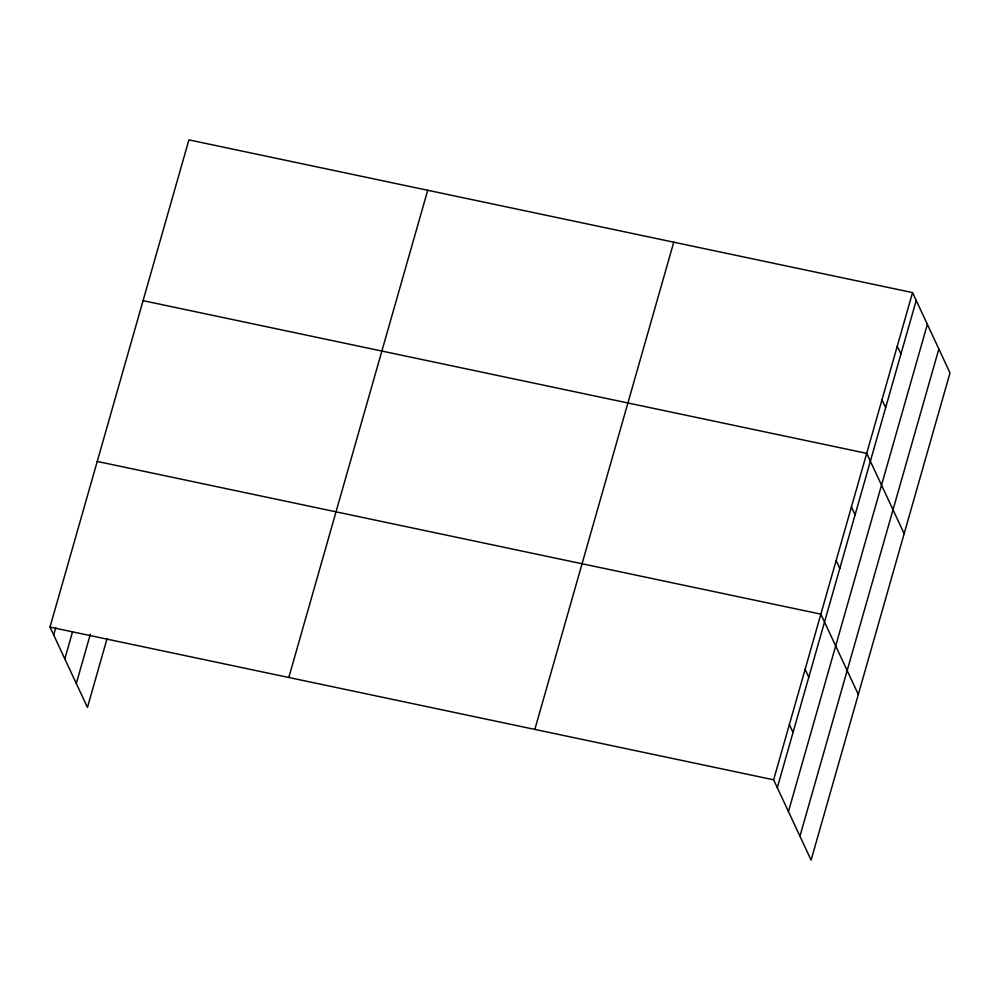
<?xml version="1.0" encoding="UTF-8"?>
<svg xmlns="http://www.w3.org/2000/svg" width="1000" height="1000" viewBox="0 0 1000 1000"><rect width="100%" height="100%" fill="white"/><g stroke="black" fill="none" stroke-linecap="round" stroke-linejoin="round"><path stroke-width="1.5" d="M107.025 638.763L87.45 707.412L50 627.1L188.912 139.875L912.55 292.587L950 372.9L811.087 860.125L773.625 779.8L912.55 292.587M53.663 634.95L55.788 627.487M64.812 658.863L72.475 632M76.3 683.5L90.35 634.25M288.8 677.487L427.713 190.275M534.837 729.412L673.75 242.188M777.3 787.663L916.213 300.45M788.45 811.575L927.362 324.363M799.938 836.213L938.85 348.988M143.075 300.663L866.7 453.363L904.163 533.688M97.225 461.438L820.863 614.15L858.312 694.475M50 627.1L773.625 779.8M897.262 346.175L900.925 354.038M881.988 399.775L885.65 407.638M851.425 506.962L855.088 514.825M836.137 560.55L839.812 568.413M805.113 669.362L808.787 677.225M789.375 724.587L793.037 732.45"/></g></svg>
